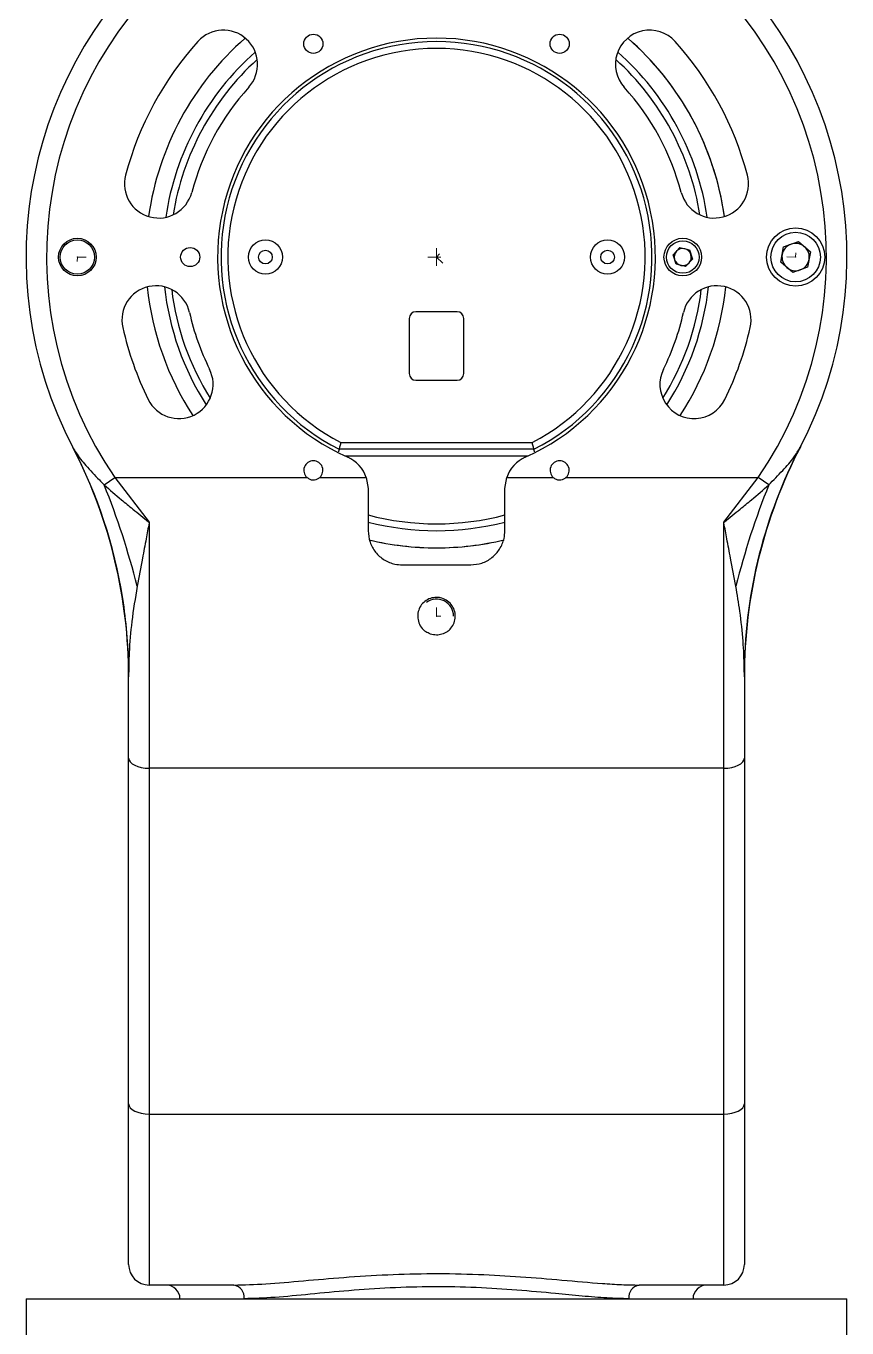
# Model space of a CAD drawing. Header units: millimetres. Extents: x -294 to 2792, y 5 to 1659.
# Drawn here: x 370.07 to 394.07, y 493.55 to 531.61 of the extents above; entities that cross this region are included whole.
import ezdxf

# ---------------------------------------------------------------- set-up
doc = ezdxf.new("R2010")
doc.units = ezdxf.units.MM
doc.header["$PDSIZE"] = -1
doc.layers.get('0').update_dxf_attribs({"lineweight": 18})

msp = doc.modelspace()

# ---------------------------------------------------------------- linework, layer by layer
at = {"color": 7, "linetype": 'Continuous', "lineweight": 25}
for p, q in [((387.665, 531.256), (388.083, 530.865)), ((392.222, 525.155), (392.658, 525.308)), ((392.658, 525.308), (393.009, 525.008)), ((388.992, 524.92), (389.19, 525.131)), ((389.075, 524.644), (388.992, 524.92)), ((389.19, 525.131), (389.471, 525.064)), ((389.471, 525.064), (389.554, 524.788)), ((392.137, 524.7), (392.222, 525.155)), ((393.009, 525.008), (392.924, 524.554)), ((389.356, 524.578), (389.075, 524.644)), ((389.554, 524.788), (389.356, 524.578)), ((392.488, 524.4), (392.137, 524.7)), ((392.924, 524.554), (392.488, 524.4)), ((381.273, 523.054), (381.273, 521.454)), ((382.673, 523.254), (381.473, 523.254)), ((382.873, 521.454), (382.873, 523.054)), ((381.473, 521.254), (382.673, 521.254)), ((384.92, 519.234), (379.226, 519.234)), ((379.274, 519.434), (384.872, 519.434)), ((392.704, 519.288), (392.718, 519.315)), ((384.735, 519.034), (379.411, 519.034)), ((372.358, 518.196), (372.67, 518.409)), ((372.67, 518.409), (373.673, 517.101)), ((372.67, 518.409), (378.287, 518.409)), ((378.659, 518.409), (380.02, 518.409)), ((380.02, 518.409), (380.073, 518.09)), ((384.073, 518.09), (384.125, 518.409)), ((384.125, 518.409), (385.487, 518.409)), ((385.859, 518.409), (391.476, 518.409)), ((390.473, 517.101), (391.476, 518.409)), ((391.788, 518.196), (391.476, 518.409)), ((380.073, 518.09), (380.073, 516.854)), ((384.073, 516.854), (384.073, 518.09)), ((373.673, 517.101), (373.673, 509.909)), ((390.473, 509.909), (390.473, 517.101)), ((381.073, 515.854), (383.073, 515.854)), ((373.074, 512.849), (373.073, 512.582)), ((391.073, 512.582), (391.072, 512.849)), ((373.073, 510.209), (373.073, 512.582)), ((391.073, 512.582), (391.073, 510.209)), ((373.073, 500.102), (373.073, 510.209)), ((391.073, 510.209), (391.073, 500.102)), ((390.473, 509.909), (373.673, 509.909)), ((373.673, 509.909), (373.673, 499.802)), ((390.473, 499.802), (390.473, 509.909)), ((373.073, 495.402), (373.073, 500.102)), ((373.673, 499.802), (390.473, 499.802)), ((373.673, 499.802), (373.673, 494.802)), ((390.473, 494.802), (390.473, 499.802)), ((391.073, 500.102), (391.073, 495.402)), ((376.149, 494.802), (373.673, 494.802)), ((390.473, 494.802), (387.997, 494.802)), ((370.073, 494.402), (370.073, 491.402)), ((370.073, 494.402), (394.073, 494.402)), ((394.073, 491.402), (394.073, 494.402))]:
    msp.add_line(p, q, dxfattribs=at)
at = {"color": 7, "linetype": 'Continuous'}
for p, q in [((371.573, 524.854), (371.57, 524.726)), ((371.573, 524.854), (371.829, 524.849)), ((382.073, 524.854), (381.817, 524.854)), ((382.073, 524.854), (382.073, 525.11)), ((382.073, 524.854), (382.163, 524.945)), ((382.073, 524.854), (382.073, 524.726)), ((382.073, 524.854), (382.201, 524.854)), ((382.073, 524.854), (382.073, 524.598)), ((382.073, 524.854), (382.201, 524.854)), ((382.073, 524.854), (382.254, 524.673)), ((392.573, 524.854), (392.317, 524.859)), ((392.573, 524.854), (392.576, 524.982)), ((382.073, 514.354), (382.073, 514.61)), ((382.073, 514.354), (382.201, 514.354))]:
    msp.add_line(p, q, dxfattribs=at)
at = {"color": 7, "linetype": 'Continuous', "lineweight": 25}
for points in [[(373.073, 510.209), (373.084, 510.151), (373.119, 510.094), (373.174, 510.043), (373.249, 509.997), (373.34, 509.96), (373.443, 509.932), (373.556, 509.915), (373.673, 509.909)], [(390.473, 509.909), (390.59, 509.915), (390.703, 509.932), (390.806, 509.96), (390.897, 509.997), (390.972, 510.043), (391.027, 510.094), (391.061, 510.151), (391.073, 510.209)], [(373.073, 500.102), (373.084, 500.043), (373.119, 499.987), (373.174, 499.935), (373.249, 499.889), (373.34, 499.852), (373.443, 499.824), (373.556, 499.807), (373.673, 499.802)], [(390.473, 499.802), (390.59, 499.807), (390.703, 499.824), (390.806, 499.852), (390.897, 499.889), (390.972, 499.935), (391.027, 499.987), (391.061, 500.043), (391.073, 500.102)]]:
    msp.add_lwpolyline(points, dxfattribs=at)
for centre, radius in [((378.473, 531.089), 0.28), ((385.673, 531.089), 0.28), ((392.573, 524.854), 0.85), ((371.573, 524.854), 0.55), ((371.573, 524.854), 0.5), ((377.073, 524.854), 0.5), ((387.073, 524.854), 0.5), ((389.273, 524.854), 0.55), ((389.273, 524.854), 0.475), ((392.573, 524.854), 0.725), ((374.873, 524.854), 0.28), ((377.073, 524.854), 0.2), ((387.073, 524.854), 0.2)]:
    msp.add_circle(centre, radius, dxfattribs=at)
for centre, radius, start, end in [((382.073, 524.854), 12, 332.364, 207.636), ((382.073, 524.854), 11.4, 325.5742, 214.4258), ((375.841, 530.487), 1, 317.8888, 137.8888), ((388.304, 530.487), 1, 42.1112, 222.1112), ((382.073, 524.854), 9.4, 137.8888, 165.2374), ((382.073, 524.854), 8.5, 131.1382, 171.988), ((382.073, 524.854), 6.4, 293.9165, 246.0835), ((382.073, 524.854), 6.3, 296.8663, 243.1337), ((382.073, 524.854), 6.1, 297.3116, 242.6884), ((382.073, 524.854), 8.5, 8.012, 48.8618), ((382.073, 524.854), 9.4, 14.7626, 42.1112), ((382.073, 524.854), 8, 131.4796, 171.6466), ((382.073, 524.854), 7.8, 132.2238, 170.9024), ((382.073, 524.854), 7.8, 9.0976, 47.7762), ((382.073, 524.854), 8, 8.3534, 48.5204), ((382.073, 524.854), 8.5, 8.012, 45), ((382.073, 524.854), 7.4, 137.8888, 165.2374), ((382.073, 524.854), 7.4, 14.7626, 42.1112), ((373.95, 526.995), 1, 165.2374, 345.2374), ((390.196, 526.995), 1, 194.7626, 14.7626), ((392.573, 524.854), 0.4, 49.4319, 109.4319), ((389.273, 524.854), 0.25, 136.7214, 196.7214), ((389.273, 524.854), 0.25, 76.7214, 136.7214), ((389.273, 524.854), 0.25, 16.7214, 76.7214), ((389.273, 524.854), 0.25, 316.7214, 16.7214), ((392.573, 524.854), 0.4, 169.4319, 229.4319), ((392.573, 524.854), 0.4, 109.4319, 169.4319), ((392.573, 524.854), 0.4, 349.4319, 49.4319), ((389.273, 524.854), 0.25, 196.7214, 256.7214), ((389.273, 524.854), 0.25, 256.7214, 316.7214), ((392.573, 524.854), 0.4, 229.4319, 289.4319), ((392.573, 524.854), 0.4, 289.4319, 349.4319), ((373.877, 523.015), 1, 12.6463, 192.6463), ((382.073, 524.854), 8.5, 185.8957, 213.0468), ((382.073, 524.854), 8, 186.2371, 212.7054), ((382.073, 524.854), 7.8, 186.9812, 211.9612), ((382.073, 524.854), 7.8, 328.0388, 353.0188), ((382.073, 524.854), 8, 327.2946, 353.7629), ((382.073, 524.854), 8.5, 326.9532, 354.1043), ((390.269, 523.015), 1, 347.3537, 167.3537), ((382.073, 524.854), 7.4, 192.6463, 206.2962), ((381.473, 523.054), 0.2, 90, 180), ((382.673, 523.054), 0.2, 0, 90), ((382.073, 524.854), 7.4, 333.7038, 347.3537), ((382.073, 524.854), 9.4, 192.6463, 206.2962), ((382.073, 524.854), 9.4, 333.7038, 347.3537), ((374.542, 521.133), 1, 206.2962, 26.2962), ((381.473, 521.454), 0.2, 180, 270), ((382.673, 521.454), 0.2, 270, 360), ((389.604, 521.133), 1, 153.7038, 333.7038), ((358.756, 512.647), 14.319, 8.9493, 27.6315), ((358.473, 512.582), 14.6, 0, 26.8888), ((405.402, 512.642), 14.332, 152.3754, 179.173), ((405.673, 512.582), 14.6, 152.5257, 180), ((378.473, 518.619), 0.28, 311.57, 228.43), ((379.073, 518.09), 1, 18.6478, 66.0835), ((385.073, 518.09), 1, 113.9165, 161.3522), ((385.673, 518.619), 0.28, 311.57, 228.43), ((350.248, 509.369), 23.807, 14.2556, 21.7632), ((413.898, 509.369), 23.807, 158.2368, 165.7444), ((382.073, 524.854), 7.8, 255.1428, 284.8572), ((382.073, 524.854), 8, 255.5225, 284.4775), ((382.073, 524.854), 8.5, 256.6273, 270), ((382.073, 524.854), 8.5, 256.6312, 283.4502), ((382.073, 524.854), 8.5, 270, 283.4409), ((358.707, 512.638), 14.368, 0.8411, 8.9531), ((382.073, 514.354), 0.5, 0, 126.2618), ((373.673, 495.402), 0.6, 180, 270), ((390.473, 495.402), 0.6, 270, 0), ((374.173, 494.402), 0.4, 0, 90), ((376.091, 494.445), 0.361, 353.0357, 80.6947), ((388.055, 494.445), 0.361, 99.3053, 186.9643), ((389.973, 494.402), 0.4, 90, 180)]:
    msp.add_arc(centre, radius, start, end, dxfattribs=at)
for points, knots in [([(371.442, 519.288), (371.471, 519.237), (371.573, 519.058), (371.833, 518.738), (372.125, 518.429), (372.311, 518.243), (372.358, 518.196)], [0, 0, 0, 0, 0.190604, 0.67522, 1.239789, 1.43176, 1.43176, 1.43176, 1.43176]), ([(371.47, 519.233), (371.476, 519.221), (371.483, 519.208), (371.479, 519.216), (371.478, 519.217)], [0, 0, 0, 0, 0.03514273, 0.0390704, 0.0390704, 0.0390704, 0.0390704]), ([(379.226, 519.234), (379.225, 519.232), (379.224, 519.227), (379.218, 519.199), (379.211, 519.171), (379.208, 519.159)], [0, 0, 0, 0, 0.02857554, 0.05713886, 0.07707806, 0.07707806, 0.07707806, 0.07707806]), ([(379.274, 519.434), (379.274, 519.434), (379.27, 519.417), (379.261, 519.378), (379.247, 519.322), (379.235, 519.274), (379.227, 519.24), (379.226, 519.236), (379.226, 519.234)], [0, 0, 0, 0, 0.0012106, 0.0330443, 0.077307, 0.1204446, 0.1630738, 0.2057208, 0.2057208, 0.2057208, 0.2057208]), ([(384.92, 519.234), (384.919, 519.236), (384.918, 519.24), (384.911, 519.274), (384.899, 519.322), (384.885, 519.378), (384.876, 519.417), (384.872, 519.434), (384.872, 519.434)], [0, 0, 0, 0, 0.042647, 0.0852762, 0.1284138, 0.1726765, 0.2045102, 0.2057208, 0.2057208, 0.2057208, 0.2057208]), ([(384.939, 519.156), (384.936, 519.169), (384.929, 519.198), (384.922, 519.227), (384.921, 519.232), (384.92, 519.234)], [0, 0, 0, 0, 0.02204556, 0.05106199, 0.08009083, 0.08009083, 0.08009083, 0.08009083]), ([(391.788, 518.196), (391.925, 518.335), (392.188, 518.601), (392.508, 518.965), (392.648, 519.195), (392.704, 519.288)], [0, 0, 0, 0, 0.563174, 1.080709, 1.431893, 1.431893, 1.431893, 1.431893]), ([(392.666, 519.215), (392.667, 519.215), (392.668, 519.217), (392.675, 519.232), (392.676, 519.233), (392.676, 519.233)], [0, 0, 0, 0, 0.00562582, 0.01889348, 0.02069345, 0.02069345, 0.02069345, 0.02069345]), ([(378.287, 518.409), (378.313, 518.391), (378.364, 518.354), (378.459, 518.334), (378.553, 518.345), (378.62, 518.377), (378.651, 518.403), (378.659, 518.409)], [0, 0, 0, 0, 0.0955803, 0.1911606, 0.2867409, 0.3823208, 0.4112283, 0.4112283, 0.4112283, 0.4112283]), ([(385.487, 518.409), (385.513, 518.391), (385.564, 518.354), (385.659, 518.334), (385.753, 518.345), (385.82, 518.377), (385.851, 518.403), (385.859, 518.409)], [0, 0, 0, 0, 0.0955803, 0.1911606, 0.2867409, 0.3823208, 0.4112283, 0.4112283, 0.4112283, 0.4112283]), ([(372.358, 518.196), (372.525, 518.049), (372.798, 517.809), (373.236, 517.45), (373.507, 517.232), (373.668, 517.105), (373.673, 517.101)], [0, 0, 0, 0, 0.670841, 1.098375, 1.692291, 1.711422, 1.711422, 1.711422, 1.711422]), ([(390.473, 517.101), (390.478, 517.105), (390.639, 517.232), (390.91, 517.45), (391.348, 517.809), (391.621, 518.049), (391.788, 518.196)], [0, 0, 0, 0, 0.019131, 0.613047, 1.040581, 1.711422, 1.711422, 1.711422, 1.711422]), ([(373.673, 517.101), (373.672, 517.095), (373.657, 517.011), (373.628, 516.85), (373.564, 516.505), (373.458, 515.96), (373.373, 515.504), (373.322, 515.231)], [0, 0, 0, 0, 0.018808, 0.251154, 0.483327, 1.055972, 1.902201, 1.902201, 1.902201, 1.902201]), ([(390.824, 515.231), (390.773, 515.504), (390.688, 515.96), (390.582, 516.505), (390.518, 516.85), (390.489, 517.011), (390.474, 517.095), (390.473, 517.101)], [0, 0, 0, 0, 0.846229, 1.418874, 1.651047, 1.883393, 1.902201, 1.902201, 1.902201, 1.902201]), ([(380.073, 516.854), (380.084, 516.741), (380.106, 516.515), (380.28, 516.215), (380.536, 515.988), (380.817, 515.87), (381.001, 515.859), (381.073, 515.854)], [0, 0, 0, 0, 0.343615, 0.687202, 1.031176, 1.373288, 1.590375, 1.590375, 1.590375, 1.590375]), ([(383.073, 515.854), (383.185, 515.865), (383.408, 515.887), (383.705, 516.057), (383.932, 516.307), (384.055, 516.589), (384.068, 516.778), (384.073, 516.854)], [0, 0, 0, 0, 0.337611, 0.675148, 1.014752, 1.357546, 1.590082, 1.590082, 1.590082, 1.590082]), ([(373.322, 515.231), (373.265, 514.885), (373.156, 514.222), (373.089, 513.438), (373.078, 512.997), (373.074, 512.849)], [0, 0, 0, 0, 1.013155, 1.935479, 2.398626, 2.398626, 2.398626, 2.398626]), ([(391.072, 512.849), (391.063, 513.106), (391.046, 513.644), (390.957, 514.439), (390.865, 514.986), (390.824, 515.231)], [0, 0, 0, 0, 0.8023, 1.684008, 2.398523, 2.398523, 2.398523, 2.398523]), ([(382.385, 513.901), (382.424, 513.933), (382.512, 514.005), (382.598, 514.161), (382.634, 514.346), (382.603, 514.537), (382.51, 514.707), (382.365, 514.833), (382.21, 514.894), (382.05, 514.91), (381.89, 514.884), (381.728, 514.796), (381.603, 514.66), (381.529, 514.489), (381.515, 514.3), (381.566, 514.115), (381.658, 513.98), (381.735, 513.921), (381.761, 513.901)], [0, 0, 0, 0, 0.154463, 0.341651, 0.534707, 0.730579, 0.92517, 1.115632, 1.301396, 1.414584, 1.596211, 1.777783, 1.960909, 2.147837, 2.339327, 2.534438, 2.730107, 2.829089, 2.829089, 2.829089, 2.829089]), ([(382.385, 513.901), (382.334, 513.872), (382.237, 513.818), (382.065, 513.796), (381.9, 513.821), (381.805, 513.876), (381.761, 513.901)], [0, 0, 0, 0, 0.1781144, 0.335245, 0.5168096, 0.670469, 0.670469, 0.670469, 0.670469]), ([(376.149, 494.802), (376.453, 494.81), (377.069, 494.828), (378.164, 494.927), (379.363, 495.031), (380.634, 495.113), (381.963, 495.147), (383.276, 495.123), (384.552, 495.049), (385.78, 494.945), (386.754, 494.858), (387.492, 494.81), (387.829, 494.804), (387.997, 494.802)], [0, 0, 0, 0, 1.141628, 2.317426, 3.471219, 4.655756, 5.826961, 7.031596, 8.164367, 9.326358, 10.577356, 11.22509, 11.872737, 11.872737, 11.872737, 11.872737]), ([(387.697, 494.402), (387.487, 494.406), (387.066, 494.416), (386.339, 494.478), (385.469, 494.562), (384.434, 494.657), (383.228, 494.736), (381.974, 494.759), (380.715, 494.727), (379.502, 494.64), (378.367, 494.533), (377.324, 494.429), (376.74, 494.411), (376.449, 494.402)], [0, 0, 0, 0, 0.810422, 1.624353, 2.435278, 3.520935, 4.606399, 5.725781, 6.845184, 7.952063, 9.05912, 10.167959, 11.276251, 11.276251, 11.276251, 11.276251])]:
    msp.add_open_spline(points, degree=3, knots=knots, dxfattribs=at)
at = {"color": 7, "linetype": 'Continuous'}
for p in [(371.573, 524.854), (382.073, 524.854), (382.073, 524.854), (382.073, 524.854), (382.073, 524.854), (392.573, 524.854), (382.073, 514.354)]:
    msp.add_point(p, dxfattribs=at)

doc.saveas('drawing.dxf')
